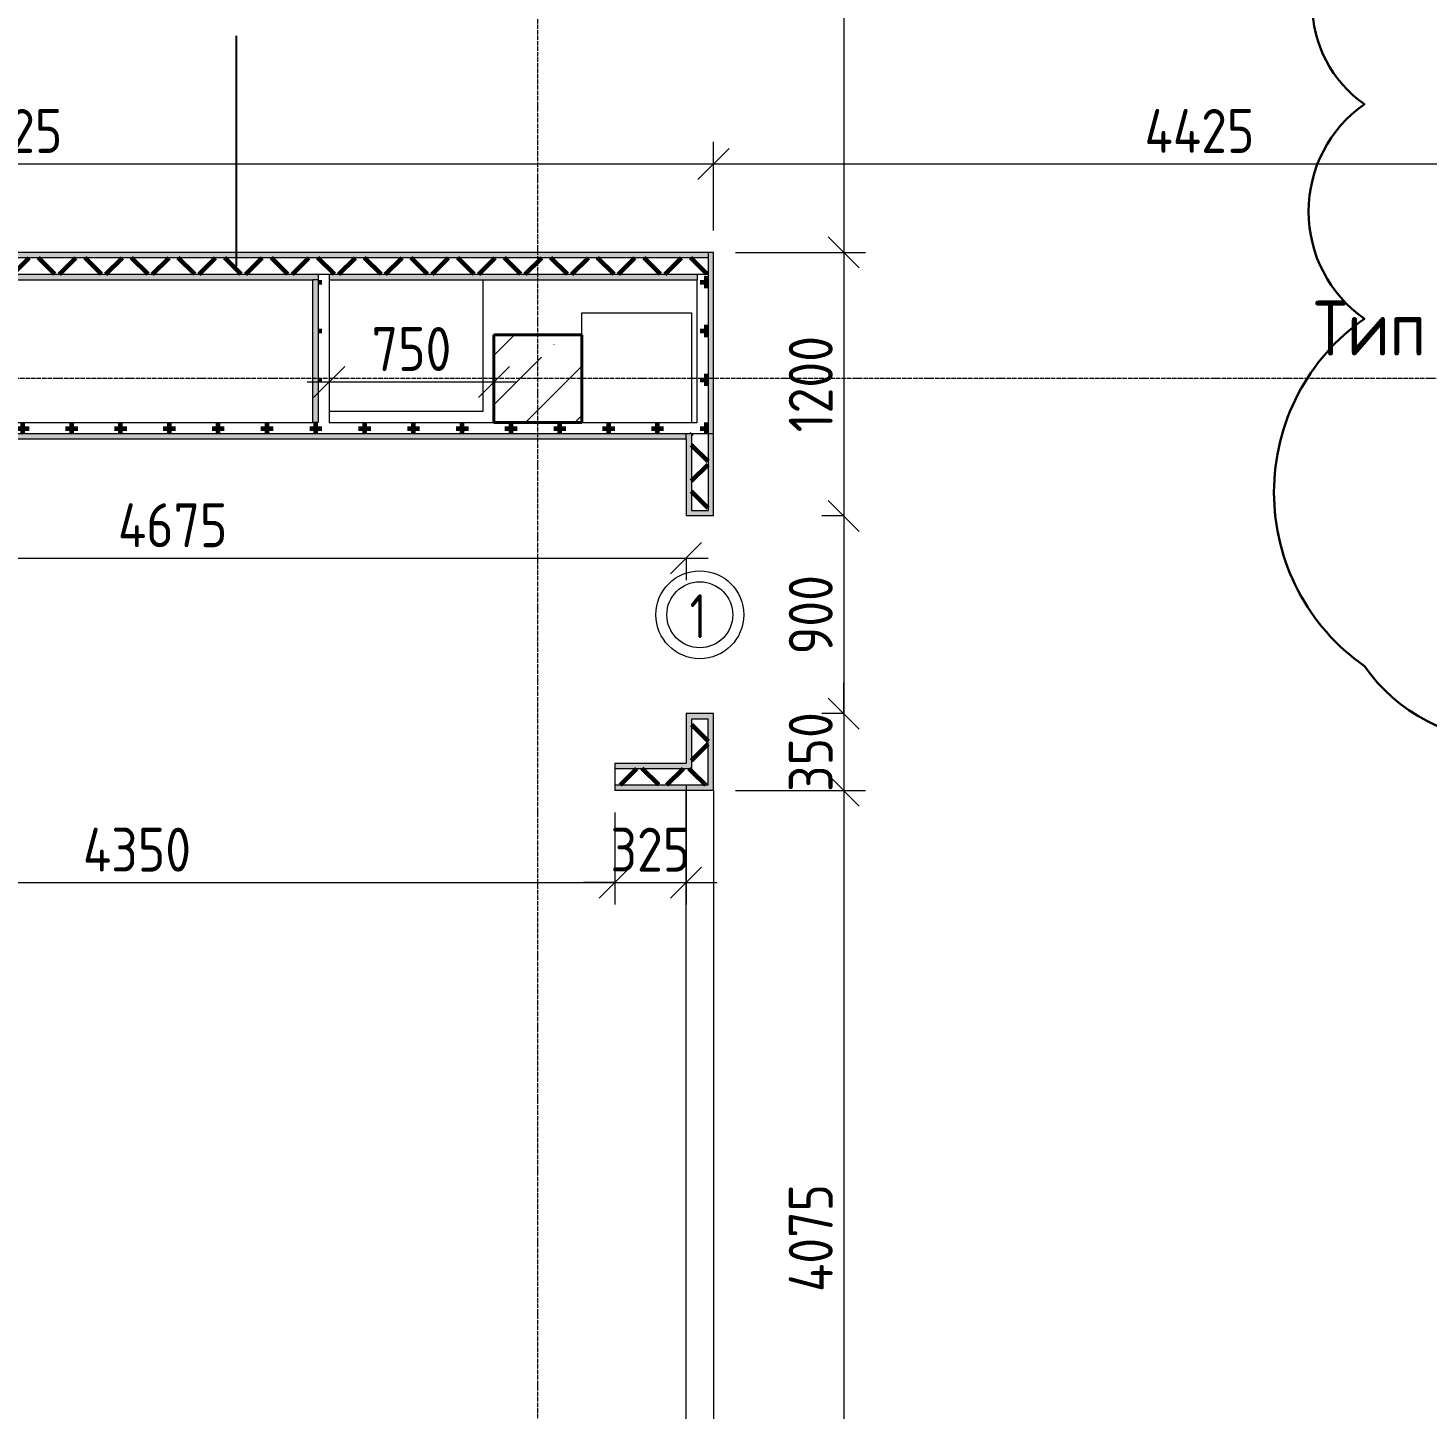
# Model space of a CAD drawing. Header units: millimetres. Extents: x -60946 to 138510, y -262288 to 24501.
# Drawn here: x 48563 to 54933, y -54551 to -48263 of the extents above; entities that cross this region are included whole.
import ezdxf

# ---------------------------------------------------------------- set-up
doc = ezdxf.new("R2010")
doc.units = ezdxf.units.MM
doc.linetypes.add('ADSK_Линия сетки', pattern=[25, 20, -2.5, 0, -2.5])
for name, color, linetype, lineweight in [('2)Тип-2', 3, 'Continuous', 60), ('2)Тип-5', 1, 'Continuous', 60), ('Марки дверей', 7, 'Continuous', 20), ('Несущие колонны', 7, 'Continuous', 18), ('Оси', 7, 'Continuous', 9), ('Перекрытие', 7, 'Continuous', 18), ('Размеры', 7, 'Continuous', 9), ('Стены внутренние', 7, 'Continuous', 18), ('Стены несущие', 7, 'Continuous', 30), ('Стены отделка', 7, 'Continuous', 30), ('Стены штриховка', 7, 'Continuous', 9)]:
    doc.layers.add(name, color=color, linetype=linetype, lineweight=lineweight)
doc.layers.add('2)Тип-4', color=7, linetype='Continuous', lineweight=30, true_color=0x0080c0)
doc.styles.add('GOST Common_3', font='', dxfattribs={"width": 0.9, "height": 200})
doc.styles.add('GOST Common_B', font='', dxfattribs={"width": 0.8, "height": 200})
doc.styles.get('GOST Common_3').set_extended_font_data('GOST Common')
doc.styles.get('GOST Common_B').set_extended_font_data('GOST Common', bold=True)
doc.dimstyles.new('ADSK_Основной_2_0_2', dxfattribs={"dimscale": 304.8, "dimtxt": 201.142999, "dimasz": 0.463911, "dimexe": 0.328084, "dimexo": 0.328084, "dimgap": 0.164042, "dimtad": 1, "dimdec": 3, "dimrnd": 0.001, "dimdsep": 46, "dimtxsty": 'GOST Common_3', "dimblk1": 'OBLIQUE', "dimblk2": 'OBLIQUE', "dimsah": 1, "dimcen": 0.09, "dimdle": 0.328084, "dimazin": 2, "dimtfac": 1, "dimtdec": 4, "dimtix": 1, "dimtmove": 0, "dimatfit": 3, "dimfxl": 1, "dimtvp": 1, "dimtolj": 1, "dimtzin": 0, "dimlwd": 20, "dimlwe": 20, "dimarcsym": 2})
pattern_1 = [(0, (1283.93, -48864.63), (111.125, 111.125), [55.562, -166.687]), (90, (1311.72, -48892.41), (-111.125, 111.125), [55.562, -166.687])]
pattern_2 = [(45, (1283.93, -48864.63), (-106.066, 106.066), []), (135, (1283.93, -48864.63), (-106.066, -106.066), [])]

# ---------------------------------------------------------------- blocks, each defined once
blk = doc.blocks.new('ADSK_КолоннаЖБ_Прямоугольная - 400x400 мм-1807143-Кладочный план 1-го этажа')
at = {"layer": 'Несущие колонны', "lineweight": 40}
for p, q in [((-200, 200), (200, 200)), ((-200, -200), (-200, 200)), ((200, 200), (200, -200)), ((200, -200), (-200, -200))]:
    blk.add_line(p, q, dxfattribs=at)
blk = doc.blocks.new('М_двери1 - Марка экземпляра 2-3719212-Кладочный план 1-го этажа')
at = {"layer": 'Марки дверей'}
for radius in [2, 1.5]:
    blk.add_circle((0, 0), radius, dxfattribs=at)
blk = doc.blocks.new('_Oblique')
at = {"color": 0, "linetype": 'ByBlock', "lineweight": -2}
blk.add_line((-0.5, -0.5), (0.5, 0.5), dxfattribs=at)
blk = doc.blocks.new('*D3993')
at = {"layer": 'Defpoints', "color": 0, "transparency": 16777216}
for p in [(45258.9, -48781.9), (51683.9, -48881.9), (51683.9, -49284.7)]:
    blk.add_point(p, dxfattribs=at)
at = {"layer": 'Размеры', "color": 0, "lineweight": 20, "transparency": 16777216}
for p, q in [((51683.9, -49184.7), (51683.9, -48781.9)), ((45158.9, -48881.9), (51783.9, -48881.9)), ((45258.9, -48881.9), (45258.9, -48981.9))]:
    blk.add_line(p, q, dxfattribs=at)
at = {"layer": 'Размеры', "color": 0, "lineweight": 20, "transparency": 16777216, "xscale": 141.4, "yscale": 141.4, "zscale": 141.4, "rotation": 180}
blk.add_blockref('_Oblique', (45258.9, -48881.9), dxfattribs=at)
at = {"layer": 'Размеры', "color": 0, "lineweight": 20, "transparency": 16777216, "xscale": 141.4, "yscale": 141.4, "zscale": 141.4}
blk.add_blockref('_Oblique', (51683.9, -48881.9), dxfattribs=at)
at = {"layer": 'Размеры', "color": 0, "lineweight": 9, "transparency": 16777216, "insert": (48471.4, -48731.9), "char_height": 200, "width": 625.93, "attachment_point": 5, "style": 'GOST Common_3'}
blk.add_mtext('\\A1;6425', dxfattribs=at)
blk = doc.blocks.new('*D3994')
at = {"layer": 'Defpoints', "color": 0, "transparency": 16777216}
for p in [(56108.9, -48881.9), (51683.9, -49284.7), (56108.9, -49384.7)]:
    blk.add_point(p, dxfattribs=at)
at = {"layer": 'Размеры', "color": 0, "lineweight": 20, "transparency": 16777216}
for p, q in [((51683.9, -49184.7), (51683.9, -48781.9)), ((56108.9, -49284.7), (56108.9, -48781.9)), ((51583.9, -48881.9), (56208.9, -48881.9))]:
    blk.add_line(p, q, dxfattribs=at)
at = {"layer": 'Размеры', "color": 0, "lineweight": 20, "transparency": 16777216, "xscale": 141.4, "yscale": 141.4, "zscale": 141.4, "rotation": 180}
blk.add_blockref('_Oblique', (51683.9, -48881.9), dxfattribs=at)
at = {"layer": 'Размеры', "color": 0, "lineweight": 20, "transparency": 16777216, "xscale": 141.4, "yscale": 141.4, "zscale": 141.4}
blk.add_blockref('_Oblique', (56108.9, -48881.9), dxfattribs=at)
at = {"layer": 'Размеры', "color": 0, "lineweight": 9, "transparency": 16777216, "insert": (53896.4, -48731.9), "char_height": 200, "width": 646.385, "attachment_point": 5, "style": 'GOST Common_3'}
blk.add_mtext('\\A1;4425', dxfattribs=at)
blk = doc.blocks.new('*D3841')
at = {"layer": 'Defpoints', "color": 0, "transparency": 16777216}
for p in [(46883.9, -50577.1), (51558.9, -50577.1), (51558.9, -50677)]:
    blk.add_point(p, dxfattribs=at)
at = {"layer": 'Размеры', "color": 0, "lineweight": 20, "transparency": 16777216}
for p, q in [((46783.9, -50677), (51658.9, -50677)), ((46883.9, -50677.1), (46883.9, -50777)), ((51558.9, -50677.1), (51558.9, -50777))]:
    blk.add_line(p, q, dxfattribs=at)
at = {"layer": 'Размеры', "color": 0, "lineweight": 20, "transparency": 16777216, "xscale": 141.4, "yscale": 141.4, "zscale": 141.4, "rotation": 180}
blk.add_blockref('_Oblique', (46883.9, -50677), dxfattribs=at)
at = {"layer": 'Размеры', "color": 0, "lineweight": 20, "transparency": 16777216, "xscale": 141.4, "yscale": 141.4, "zscale": 141.4}
blk.add_blockref('_Oblique', (51558.9, -50677), dxfattribs=at)
at = {"layer": 'Размеры', "color": 0, "lineweight": 9, "transparency": 16777216, "insert": (49221.4, -50527), "char_height": 200, "width": 625.93, "attachment_point": 5, "style": 'GOST Common_3'}
blk.add_mtext('\\A1;4675', dxfattribs=at)
blk = doc.blocks.new('*D3843')
at = {"layer": 'Defpoints', "color": 0, "transparency": 16777216}
for p in [(49933.9, -49774.7), (50683.9, -49774.7), (50683.9, -49874.7)]:
    blk.add_point(p, dxfattribs=at)
at = {"layer": 'Размеры', "color": 0, "lineweight": 20, "transparency": 16777216}
for p, q in [((49833.9, -49874.7), (50783.9, -49874.7)), ((49933.9, -49874.7), (49933.9, -49974.7)), ((50683.9, -49874.7), (50683.9, -49974.7))]:
    blk.add_line(p, q, dxfattribs=at)
at = {"layer": 'Размеры', "color": 0, "lineweight": 20, "transparency": 16777216, "xscale": 141.4, "yscale": 141.4, "zscale": 141.4, "rotation": 180}
blk.add_blockref('_Oblique', (49933.9, -49874.7), dxfattribs=at)
at = {"layer": 'Размеры', "color": 0, "lineweight": 20, "transparency": 16777216, "xscale": 141.4, "yscale": 141.4, "zscale": 141.4}
blk.add_blockref('_Oblique', (50683.9, -49874.7), dxfattribs=at)
at = {"layer": 'Размеры', "color": 0, "lineweight": 9, "transparency": 16777216, "insert": (50308.9, -49724.7), "char_height": 200, "width": 454.106, "attachment_point": 5, "style": 'GOST Common_3'}
blk.add_mtext('\\A1;750', dxfattribs=at)
blk = doc.blocks.new('*D3844')
at = {"layer": 'Defpoints', "color": 0, "transparency": 16777216}
for p in [(52376.6, -46259.7), (51683.9, -49284.7), (52276.6, -49284.7)]:
    blk.add_point(p, dxfattribs=at)
at = {"layer": 'Размеры', "color": 0, "lineweight": 20, "transparency": 16777216}
for p, q in [((52276.6, -46159.7), (52276.6, -49384.7)), ((52276.6, -46259.7), (52176.6, -46259.7)), ((51783.9, -49284.7), (52376.6, -49284.7))]:
    blk.add_line(p, q, dxfattribs=at)
at = {"layer": 'Размеры', "color": 0, "lineweight": 20, "transparency": 16777216, "xscale": 141.4, "yscale": 141.4, "zscale": 141.4}
for p, rotation in [((52276.6, -46259.7), 90), ((52276.6, -49284.7), 270)]:
    blk.add_blockref('_Oblique', p, dxfattribs=dict(at, rotation=rotation))
at = {"layer": 'Размеры', "color": 0, "lineweight": 9, "transparency": 16777216, "insert": (52126.6, -47772.2), "char_height": 200, "width": 605.475, "attachment_point": 5, "rotation": 90, "style": 'GOST Common_3'}
blk.add_mtext('\\A1;3025', dxfattribs=at)
blk = doc.blocks.new('*D3845')
at = {"layer": 'Defpoints', "color": 0, "transparency": 16777216}
for p in [(51683.9, -49284.7), (52276.6, -50484.7), (52376.6, -50484.7)]:
    blk.add_point(p, dxfattribs=at)
at = {"layer": 'Размеры', "color": 0, "lineweight": 20, "transparency": 16777216}
for p, q in [((52276.6, -49184.7), (52276.6, -50584.7)), ((51783.9, -49284.7), (52376.6, -49284.7)), ((52276.6, -50484.7), (52176.6, -50484.7))]:
    blk.add_line(p, q, dxfattribs=at)
at = {"layer": 'Размеры', "color": 0, "lineweight": 20, "transparency": 16777216, "xscale": 141.4, "yscale": 141.4, "zscale": 141.4}
for p, rotation in [((52276.6, -49284.7), 90), ((52276.6, -50484.7), 270)]:
    blk.add_blockref('_Oblique', p, dxfattribs=dict(at, rotation=rotation))
at = {"layer": 'Размеры', "color": 0, "lineweight": 9, "transparency": 16777216, "insert": (52126.6, -49884.7), "char_height": 200, "width": 560.473, "attachment_point": 5, "rotation": 90, "style": 'GOST Common_3'}
blk.add_mtext('\\A1;1200', dxfattribs=at)
blk = doc.blocks.new('*D3846')
at = {"layer": 'Defpoints', "color": 0, "transparency": 16777216}
for p in [(52376.6, -50484.7), (52276.6, -51384.7), (52376.6, -51384.7)]:
    blk.add_point(p, dxfattribs=at)
at = {"layer": 'Размеры', "color": 0, "lineweight": 20, "transparency": 16777216}
for p, q in [((52276.6, -50384.7), (52276.6, -51484.7)), ((52276.6, -50484.7), (52176.6, -50484.7)), ((52276.6, -51384.7), (52176.6, -51384.7))]:
    blk.add_line(p, q, dxfattribs=at)
at = {"layer": 'Размеры', "color": 0, "lineweight": 20, "transparency": 16777216, "xscale": 141.4, "yscale": 141.4, "zscale": 141.4}
for p, rotation in [((52276.6, -50484.7), 90), ((52276.6, -51384.7), 270)]:
    blk.add_blockref('_Oblique', p, dxfattribs=dict(at, rotation=rotation))
at = {"layer": 'Размеры', "color": 0, "lineweight": 9, "transparency": 16777216, "insert": (52126.6, -50934.7), "char_height": 200, "width": 454.106, "attachment_point": 5, "rotation": 90, "style": 'GOST Common_3'}
blk.add_mtext('\\A1;900', dxfattribs=at)
blk = doc.blocks.new('*D3847')
at = {"layer": 'Defpoints', "color": 0, "transparency": 16777216}
for p in [(52376.6, -51384.7), (51683.9, -51734.7), (52276.6, -51734.7)]:
    blk.add_point(p, dxfattribs=at)
at = {"layer": 'Размеры', "color": 0, "lineweight": 20, "transparency": 16777216}
for p, q in [((52276.6, -51384.7), (52276.6, -51243.3)), ((52276.6, -51384.7), (52176.6, -51384.7)), ((52276.6, -51384.7), (52276.6, -51734.7)), ((51783.9, -51734.7), (52376.6, -51734.7)), ((52276.6, -51734.7), (52276.6, -51876.1))]:
    blk.add_line(p, q, dxfattribs=at)
at = {"layer": 'Размеры', "color": 0, "lineweight": 20, "transparency": 16777216, "xscale": 141.4, "yscale": 141.4, "zscale": 141.4}
for p, rotation in [((52276.6, -51384.7), 270), ((52276.6, -51734.7), 90)]:
    blk.add_blockref('_Oblique', p, dxfattribs=dict(at, rotation=rotation))
at = {"layer": 'Размеры', "color": 0, "lineweight": 9, "transparency": 16777216, "insert": (52126.6, -51559.7), "char_height": 200, "width": 454.106, "attachment_point": 5, "rotation": 90, "style": 'GOST Common_3'}
blk.add_mtext('\\A1;350', dxfattribs=at)
blk = doc.blocks.new('*D3848')
at = {"layer": 'Defpoints', "color": 0, "transparency": 16777216}
for p in [(51683.9, -51734.7), (52276.6, -55809.7), (52376.6, -55809.7)]:
    blk.add_point(p, dxfattribs=at)
at = {"layer": 'Размеры', "color": 0, "lineweight": 20, "transparency": 16777216}
for p, q in [((52276.6, -51634.7), (52276.6, -55909.7)), ((51783.9, -51734.7), (52376.6, -51734.7)), ((52276.6, -55809.7), (52176.6, -55809.7))]:
    blk.add_line(p, q, dxfattribs=at)
at = {"layer": 'Размеры', "color": 0, "lineweight": 20, "transparency": 16777216, "xscale": 141.4, "yscale": 141.4, "zscale": 141.4}
for p, rotation in [((52276.6, -51734.7), 90), ((52276.6, -55809.7), 270)]:
    blk.add_blockref('_Oblique', p, dxfattribs=dict(at, rotation=rotation))
at = {"layer": 'Размеры', "color": 0, "lineweight": 9, "transparency": 16777216, "insert": (52126.6, -53772.2), "char_height": 200, "width": 625.93, "attachment_point": 5, "rotation": 90, "style": 'GOST Common_3'}
blk.add_mtext('\\A1;4075', dxfattribs=at)
blk = doc.blocks.new('*D3849')
at = {"layer": 'Defpoints', "color": 0, "transparency": 16777216}
for p in [(51233.9, -51734.7), (46883.9, -52054.1), (51233.9, -52154.1)]:
    blk.add_point(p, dxfattribs=at)
at = {"layer": 'Размеры', "color": 0, "lineweight": 20, "transparency": 16777216}
for p, q in [((51233.9, -51834.7), (51233.9, -52254.1)), ((46783.9, -52154.1), (51333.9, -52154.1)), ((46883.9, -52154.1), (46883.9, -52254.1))]:
    blk.add_line(p, q, dxfattribs=at)
at = {"layer": 'Размеры', "color": 0, "lineweight": 20, "transparency": 16777216, "xscale": 141.4, "yscale": 141.4, "zscale": 141.4, "rotation": 180}
blk.add_blockref('_Oblique', (46883.9, -52154.1), dxfattribs=at)
at = {"layer": 'Размеры', "color": 0, "lineweight": 20, "transparency": 16777216, "xscale": 141.4, "yscale": 141.4, "zscale": 141.4}
blk.add_blockref('_Oblique', (51233.9, -52154.1), dxfattribs=at)
at = {"layer": 'Размеры', "color": 0, "lineweight": 9, "transparency": 16777216, "insert": (49058.9, -52004.1), "char_height": 200, "width": 625.93, "attachment_point": 5, "style": 'GOST Common_3'}
blk.add_mtext('\\A1;4350', dxfattribs=at)
blk = doc.blocks.new('*D3850')
at = {"layer": 'Defpoints', "color": 0, "transparency": 16777216}
for p in [(51558.9, -51609.7), (51233.9, -51734.7), (51558.9, -52154.1)]:
    blk.add_point(p, dxfattribs=at)
at = {"layer": 'Размеры', "color": 0, "lineweight": 20, "transparency": 16777216}
for p, q in [((51558.9, -51709.7), (51558.9, -52254.1)), ((51233.9, -51834.7), (51233.9, -52254.1)), ((51233.9, -52154.1), (51092.5, -52154.1)), ((51233.9, -52154.1), (51558.9, -52154.1)), ((51558.9, -52154.1), (51700.3, -52154.1))]:
    blk.add_line(p, q, dxfattribs=at)
at = {"layer": 'Размеры', "color": 0, "lineweight": 20, "transparency": 16777216, "xscale": 141.4, "yscale": 141.4, "zscale": 141.4}
blk.add_blockref('_Oblique', (51233.9, -52154.1), dxfattribs=at)
at = {"layer": 'Размеры', "color": 0, "lineweight": 20, "transparency": 16777216, "xscale": 141.4, "yscale": 141.4, "zscale": 141.4, "rotation": 180}
blk.add_blockref('_Oblique', (51558.9, -52154.1), dxfattribs=at)
at = {"layer": 'Размеры', "color": 0, "lineweight": 9, "transparency": 16777216, "insert": (51396.4, -52004.1), "char_height": 200, "width": 454.106, "attachment_point": 5, "style": 'GOST Common_3'}
blk.add_mtext('\\A1;325', dxfattribs=at)

msp = doc.modelspace()

# ---------------------------------------------------------------- hatches: boundary and pattern name
at = {"layer": '2)Тип-2'}
h = msp.add_hatch(color=256, dxfattribs=at)
h.paths.add_polyline_path([(44008.9343, -49309.6624), (44233.9343, -49309.6624), (44233.9343, -49284.6624), (43933.9343, -49284.6624), (43933.9343, -49309.6624)])
h.paths.add_polyline_path([(51658.9343, -49309.6624), (51658.9343, -49284.6624), (45283.9343, -49284.6624), (45283.9343, -49309.6624), (51022.3524, -49309.6624)])
h = msp.add_hatch(color=256, dxfattribs=at)
h.paths.add_polyline_path([(46608.9343, -49409.6624), (46608.9343, -49384.6624), (45583.9343, -49384.6624), (45583.9343, -49409.6624), (46604.9351, -49409.6624)])
h.paths.add_polyline_path([(45258.9343, -49409.6624), (45533.9343, -49409.6624), (45533.9343, -49384.6624), (45283.9343, -49384.6624), (45283.9343, -49284.6624), (45258.9343, -49284.6624)])
h.paths.add_polyline_path([(51022.3524, -49409.6624), (51608.9343, -49409.6624), (51608.9343, -49384.6624), (49933.9343, -49384.6624), (49933.9343, -49409.6624)])
h.paths.add_polyline_path([(49883.9343, -49409.6624), (49883.9343, -49384.6624), (46658.9343, -49384.6624), (46658.9343, -49409.6624), (49858.9343, -49409.6624)])
h.paths.add_polyline_path([(44258.9343, -49409.6624), (44258.9343, -49284.6624), (44233.9343, -49284.6624), (44233.9343, -49384.6624), (44033.9343, -49384.6624), (44033.9343, -49409.6624)])
h = msp.add_hatch(dxfattribs=at)
h.set_pattern_fill('FP_4', color=256, style=0, pattern_type=2)
h.set_pattern_definition(pattern_2)
h.paths.add_polyline_path([(51608.9343, -49384.6624), (51658.9343, -49384.6624), (51658.9343, -49309.6624), (45283.9343, -49309.6624), (45283.9343, -49384.6624), (51022.3524, -49384.6624)])
h.paths.add_polyline_path([(44233.9343, -49384.6624), (44233.9343, -49309.6624), (44008.9343, -49309.6624), (44008.9343, -49384.6624), (44033.9343, -49384.6624)])
h = msp.add_hatch(color=256, dxfattribs=at)
h.paths.add_polyline_path([(51558.9343, -51634.6624), (51583.9343, -51634.6624), (51583.9343, -51409.6624), (51683.9343, -51409.6624), (51683.9343, -51384.6624), (51558.9343, -51384.6624), (51558.9343, -51609.6624)])
h.paths.add_polyline_path([(51558.9343, -50484.6624), (51683.9343, -50484.6624), (51683.9343, -50459.6624), (51583.9343, -50459.6624), (51583.9343, -50109.6624), (51558.9343, -50109.6624), (51558.9343, -50134.6624)])
h = msp.add_hatch(dxfattribs=at)
h.set_pattern_fill('FP_4', color=256, style=0, pattern_type=2)
h.set_pattern_definition(pattern_2)
h.paths.add_polyline_path([(51658.9343, -51709.6624), (51658.9343, -51409.6624), (51583.9343, -51409.6624), (51583.9343, -51709.6624)])
h.paths.add_polyline_path([(51658.9343, -50459.6624), (51658.9343, -50109.6624), (51583.9343, -50109.6624), (51583.9343, -50459.6624)])
h = msp.add_hatch(color=256, dxfattribs=at)
h.paths.add_polyline_path([(51683.9343, -51734.6624), (51683.9343, -51409.6624), (51658.9343, -51409.6624), (51658.9343, -51734.6624)])
h.paths.add_polyline_path([(51683.9343, -50459.6624), (51683.9343, -50109.6624), (51658.9343, -50109.6624), (51658.9343, -50459.6624)])
for points in [[(51233.9343, -51634.6624), (51558.9343, -51634.6624), (51558.9343, -51609.6624), (51233.9343, -51609.6624)], [(51658.9343, -51734.6624), (51658.9343, -51709.6624), (51233.9343, -51709.6624), (51233.9343, -51734.6624), (51583.9343, -51734.6624)]]:
    msp.add_hatch(color=256, dxfattribs=at).paths.add_polyline_path(points)
h = msp.add_hatch(dxfattribs=at)
h.set_pattern_fill('FP_4', color=256, style=0, pattern_type=2)
h.set_pattern_definition(pattern_2)
h.paths.add_polyline_path([(51233.9343, -51709.6624), (51583.9343, -51709.6624), (51583.9343, -51634.6624), (51233.9343, -51634.6624)])
at = {"layer": '2)Тип-5', "true_color": 0xd50000}
for points in [[(51658.9343, -50109.6624), (51683.9343, -50109.6624), (51683.9343, -49284.6624), (51658.9343, -49284.6624), (51658.9343, -50059.6624)], [(49883.9343, -50059.6624), (49883.9343, -49409.6624), (49858.9343, -49409.6624), (49858.9343, -50059.6624)]]:
    msp.add_hatch(color=12, dxfattribs=at).paths.add_polyline_path(points)
h = msp.add_hatch(dxfattribs=at)
h.set_pattern_fill('FP_6', color=12, style=0, pattern_type=2)
h.set_pattern_definition(pattern_1)
h.paths.add_polyline_path([(49933.9343, -50059.6624), (49933.9343, -49384.6624), (49883.9343, -49384.6624), (49883.9343, -50059.6624)])
h = msp.add_hatch(dxfattribs=at)
h.set_pattern_fill('FP_6', color=12, style=0, pattern_type=2)
h.set_pattern_definition(pattern_1)
h.paths.add_polyline_path([(51658.9343, -50059.6624), (51658.9343, -49384.6624), (51608.9343, -49384.6624), (51608.9343, -50059.6624)])
h = msp.add_hatch(dxfattribs=at)
h.set_pattern_fill('FP_6', color=12, style=0, pattern_type=2)
h.set_pattern_definition(pattern_1)
h.paths.add_polyline_path([(46604.9351, -50109.6624), (51658.9343, -50109.6624), (51658.9343, -50059.6624), (45533.9343, -50059.6624), (45533.9343, -50109.6624)])
h = msp.add_hatch(color=12, dxfattribs=at)
h.paths.add_polyline_path([(45508.9343, -50134.6624), (46758.9343, -50134.6624), (46758.9343, -50109.6624), (45508.9343, -50109.6624)])
h.paths.add_polyline_path([(46883.9343, -50134.6624), (51558.9343, -50134.6624), (51558.9343, -50109.6624), (46883.9343, -50109.6624)])
at = {"layer": 'Несущие колонны', "lineweight": 9}
h = msp.add_hatch(dxfattribs=at)
h.set_pattern_fill('FP_3', color=256, style=0, pattern_type=2)
h.set_pattern_definition([(45, (1283.93, -48864.63), (-224.5064, 224.5064), []), (45, (1508.44, -48864.63), (-224.5064, 224.5064), [396.875, -79.375, 3.353, -76.022])])
h.paths.add_polyline_path([(50683.9343, -50059.6624), (51083.9343, -50059.6624), (51083.9343, -49659.6624), (50683.9343, -49659.6624), (50683.9343, -49990.6172)])

# ---------------------------------------------------------------- linework, layer by layer
at = {"layer": '2)Тип-2', "lineweight": 25}
msp.add_line((49511.4681, -49347.1624), (49511.4681, -48299.3779), dxfattribs=at)
at = {"layer": '2)Тип-4', "color": 5}
msp.add_lwpolyline([(54647.3571, -51168.437, -0.52056705), (54647.3571, -49586.8134, -0.52056705), (54647.3571, -48610.3671, -0.52056705), (54647.3571, -47699.1807, -0.52056705), (55595.4093, -47418.2142, -0.52056705), (57262.0928, -47418.2142, -0.52056705), (58743.5807, -47418.2142, -0.52056705), (58801.8464, -48296.5367, -0.52056705), (58801.8464, -49435.5391, -0.52056705), (58801.8464, -51124.6815, -0.52056705), (57512.9883, -51168.437, -0.52056705), (55949.5383, -51168.437, -0.52056705)], format="xyb", close=True, dxfattribs=at)
at = {"layer": 'Несущие колонны', "lineweight": 9}
for p, q in [((51083.9343, -49659.6624), (50683.9343, -49659.6624)), ((50683.9343, -50059.6624), (50683.9343, -49659.6624)), ((51083.9343, -49659.6624), (51083.9343, -50059.6624)), ((51083.9343, -50059.6624), (50683.9343, -50059.6624))]:
    msp.add_line(p, q, dxfattribs=at)
at = {"layer": 'Оси', "linetype": 'ADSK_Линия сетки', "lineweight": 5}
for p, q in [((50883.9343, -59838.5137), (50883.9343, -38837.1863)), ((63681.4538, -49859.6624), (-23956.1623, -49859.6624))]:
    msp.add_line(p, q, dxfattribs=at)
at = {"layer": 'Перекрытие'}
for p, q in [((50633.9343, -49409.6624), (50633.9343, -50009.6624)), ((51083.9343, -49659.6624), (51083.9343, -49559.6624)), ((51083.9343, -49559.6624), (51583.9343, -49559.6624)), ((51583.9343, -49559.6624), (51583.9343, -50059.6624)), ((50633.9343, -50009.6624), (49933.9343, -50009.6624))]:
    msp.add_line(p, q, dxfattribs=at)
at = {"layer": 'Стены внутренние', "lineweight": 5}
for p, q in [((51558.9343, -55809.6624), (51558.9343, -51734.6624)), ((51683.9343, -51734.6624), (51558.9343, -51734.6624)), ((51683.9343, -51734.6624), (51683.9343, -55809.6624))]:
    msp.add_line(p, q, dxfattribs=at)
at = {"layer": 'Стены несущие', "lineweight": 9}
for p, q in [((51658.9343, -49284.6624), (45258.9343, -49284.6624)), ((46658.9343, -49409.6624), (49858.9343, -49409.6624)), ((49933.9343, -49409.6624), (49933.9343, -50059.6624)), ((49933.9343, -49409.6624), (51608.9343, -49409.6624)), ((51608.9343, -50059.6624), (51608.9343, -49409.6624)), ((46658.9343, -50059.6624), (49858.9343, -50059.6624)), ((49933.9343, -50059.6624), (51608.9343, -50059.6624)), ((51683.9343, -50484.6624), (51683.9343, -50109.6624)), ((51558.9343, -50134.6624), (51558.9343, -50484.6624)), ((51683.9343, -50484.6624), (51558.9343, -50484.6624)), ((51558.9343, -51384.6624), (51558.9343, -51609.6624)), ((51683.9343, -51384.6624), (51558.9343, -51384.6624)), ((51683.9343, -51734.6624), (51683.9343, -51384.6624)), ((51233.9343, -51609.6624), (51558.9343, -51609.6624)), ((51233.9343, -51609.6624), (51233.9343, -51734.6624)), ((51558.9343, -51734.6624), (51233.9343, -51734.6624))]:
    msp.add_line(p, q, dxfattribs=at)
at = {"layer": 'Стены отделка', "lineweight": 18}
for p, q in [((51683.9343, -49284.6624), (51658.9343, -49284.6624)), ((51683.9343, -50109.6624), (51683.9343, -49284.6624)), ((49858.9343, -50059.6624), (49858.9343, -49409.6624)), ((51558.9343, -50134.6624), (46883.9343, -50134.6624))]:
    msp.add_line(p, q, dxfattribs=at)
at = {"layer": 'Стены штриховка', "lineweight": 9}
for p, q in [((51658.9343, -49284.6624), (51658.9343, -50459.6624)), ((51658.9343, -49309.6624), (45283.9343, -49309.6624)), ((45283.9343, -49384.6624), (51658.9343, -49384.6624)), ((49883.9343, -49409.6624), (49858.9343, -49409.6624)), ((49883.9343, -49384.6624), (49883.9343, -50059.6624)), ((49933.9343, -49384.6624), (49933.9343, -49409.6624)), ((51608.9343, -49384.6624), (51608.9343, -49409.6624)), ((49883.9343, -50059.6624), (49858.9343, -50059.6624)), ((45533.9343, -50109.6624), (51683.9343, -50109.6624)), ((51558.9343, -50134.6624), (51558.9343, -50109.6624)), ((51583.9343, -50109.6624), (51583.9343, -50459.6624)), ((51583.9343, -50459.6624), (51658.9343, -50459.6624)), ((51583.9343, -51409.6624), (51583.9343, -51634.6624)), ((51658.9343, -51409.6624), (51583.9343, -51409.6624)), ((51658.9343, -51709.6624), (51658.9343, -51409.6624)), ((51233.9343, -51634.6624), (51583.9343, -51634.6624)), ((51233.9343, -51709.6624), (51658.9343, -51709.6624))]:
    msp.add_line(p, q, dxfattribs=at)

# ---------------------------------------------------------------- block references
at = {"layer": 'Марки дверей', "xscale": 99.99999999999993, "yscale": 99.99999999999993, "zscale": 99.99999999999993}
msp.add_blockref('М_двери1 - Марка экземпляра 2-3719212-Кладочный план 1-го этажа', (51621.4343, -50934.6624), dxfattribs=at)
at = {"layer": 'Несущие колонны', "lineweight": 40, "rotation": 89.9999999999999}
msp.add_blockref('ADSK_КолоннаЖБ_Прямоугольная - 400x400 мм-1807143-Кладочный план 1-го этажа', (50883.9343, -49859.6624), dxfattribs=at)

# ---------------------------------------------------------------- texts
at = {"layer": '2)Тип-4', "color": 116, "lineweight": 30, "true_color": 0x008040, "insert": (54417.0917, -49504.5046), "char_height": 250, "width": 673.4175, "attachment_point": 1, "style": 'GOST Common_3'}
msp.add_mtext('Тип', dxfattribs=at)
at = {"layer": 'Марки дверей', "lineweight": 5, "insert": (51575.7769, -50841.0035), "char_height": 200, "width": 102.616, "attachment_point": 1, "style": 'GOST Common_B'}
msp.add_mtext('\\fGOST Common|b1|i0|c204|p34|;\\W.8;1', dxfattribs=at)

# ---------------------------------------------------------------- dimensions: what is measured, and where the dimension line sits
at = {"layer": 'Размеры', "lineweight": 9}
for base, p1, p2, override, picture, middle in [((52276.5875, -49284.6624), (52376.5724, -46259.6624), (51683.9343, -49284.6624), {"dimpost": '<>', "dimfxl": 3103.284159}, '*D3844', (52126.5875, -47772.1624)), ((52276.5875, -50484.6624), (51683.9343, -49284.6624), (52376.5724, -50484.6624), {"dimpost": '<>', "dimfxl": 1385.549555}, '*D3845', (52126.5875, -49884.6624)), ((52276.5875, -51384.6624), (52376.5724, -50484.6624), (52376.5724, -51384.6624), {"dimpost": '<>', "dimfxl": 900}, '*D3846', (52126.5875, -50934.6624)), ((52276.5875, -51734.6624), (52376.5724, -51384.6624), (51683.9343, -51734.6624), {"dimpost": '<>', "dimfxl": 776.046114}, '*D3847', (52126.5875, -51559.6624)), ((52276.5875, -55809.6624), (51683.9343, -51734.6624), (52376.5724, -55809.6624), {"dimpost": '<>', "dimfxl": 4133.445605}, '*D3848', (52126.5875, -53772.1624))]:
    dim = msp.add_linear_dim(base=base, p1=p1, p2=p2, angle=90, dimstyle='ADSK_Основной_2_0_2', override=override, dxfattribs=at)
    dim.commit()
    dim.dimension.update_dxf_attribs({"geometry": picture, "text_midpoint": middle})
for base, p1, p2, override, picture, middle in [((51683.9343, -48881.9029), (45258.9343, -48781.918), (51683.9343, -49284.6624), {"dimpost": '<>', "dimfxl": 6444.639393}, '*D3993', (48471.4343, -48731.9029)), ((56108.9343, -48881.9029), (51683.9343, -49284.6624), (56108.9343, -49384.6624), {"dimpost": '<>', "dimfxl": 4426.129799}, '*D3994', (53896.4343, -48731.9029)), ((50683.9343, -49874.7169), (49933.9343, -49774.732), (50683.9343, -49774.732), {"dimpost": '<>', "dimfxl": 750}, '*D3843', (50308.9343, -49724.7169)), ((51558.9343, -50677.0494), (46883.9343, -50577.0645), (51558.9343, -50577.0645), {"dimpost": '<>', "dimfxl": 4675}, '*D3841', (49221.4343, -50527.0494)), ((51558.9343, -52154.0724), (51233.9343, -51734.6624), (51558.9343, -51609.6624), {"dimpost": '<>', "dimfxl": 348.209707}, '*D3850', (51396.4343, -52004.0724)), ((51233.9343, -52154.0724), (46883.9343, -52054.0875), (51233.9343, -51734.6624), {"dimpost": '<>', "dimfxl": 4361.712095}, '*D3849', (49058.9343, -52004.0724))]:
    dim = msp.add_linear_dim(base=base, p1=p1, p2=p2, dimstyle='ADSK_Основной_2_0_2', override=override, dxfattribs=at)
    dim.commit()
    dim.dimension.update_dxf_attribs({"geometry": picture, "text_midpoint": middle})

doc.saveas('drawing.dxf')
